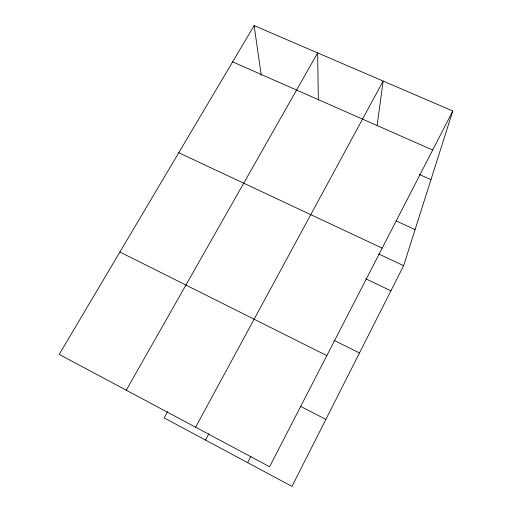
<?xml version="1.0" encoding="UTF-8"?>
<svg xmlns="http://www.w3.org/2000/svg" width="512" height="512" viewBox="0 0 512 512"><rect width="100%" height="100%" fill="white"/><g stroke="black" fill="none" stroke-linecap="round" stroke-linejoin="round"><path stroke-width="0.77" d="M377.126 125.498L383.149 81.062L195.61 427.232M167.603 411.68L164.16 417.914L291.981 486.4L403.622 265.683L452.787 110.995L254.125 25.6L59.213 354.4L269.613 466.746L452.787 110.995M247.629 462.637L250.957 456.262M205.472 440.051L208.877 433.709M126.259 390.202L317.651 52.909L318.342 100.154M232.634 61.85L432.685 150.042M419.283 174.432L430.963 179.661M396.346 220.992L415.078 229.632M178.758 152.736L382.176 248.128M378.682 253.946L403.622 265.683M365.856 278.854L390.906 290.822M333.862 340.25L359.475 352.954M119.898 252.032L326.842 355.597M300.39 406.266L325.862 419.405M254.125 25.6L261.274 75.373"/></g></svg>
